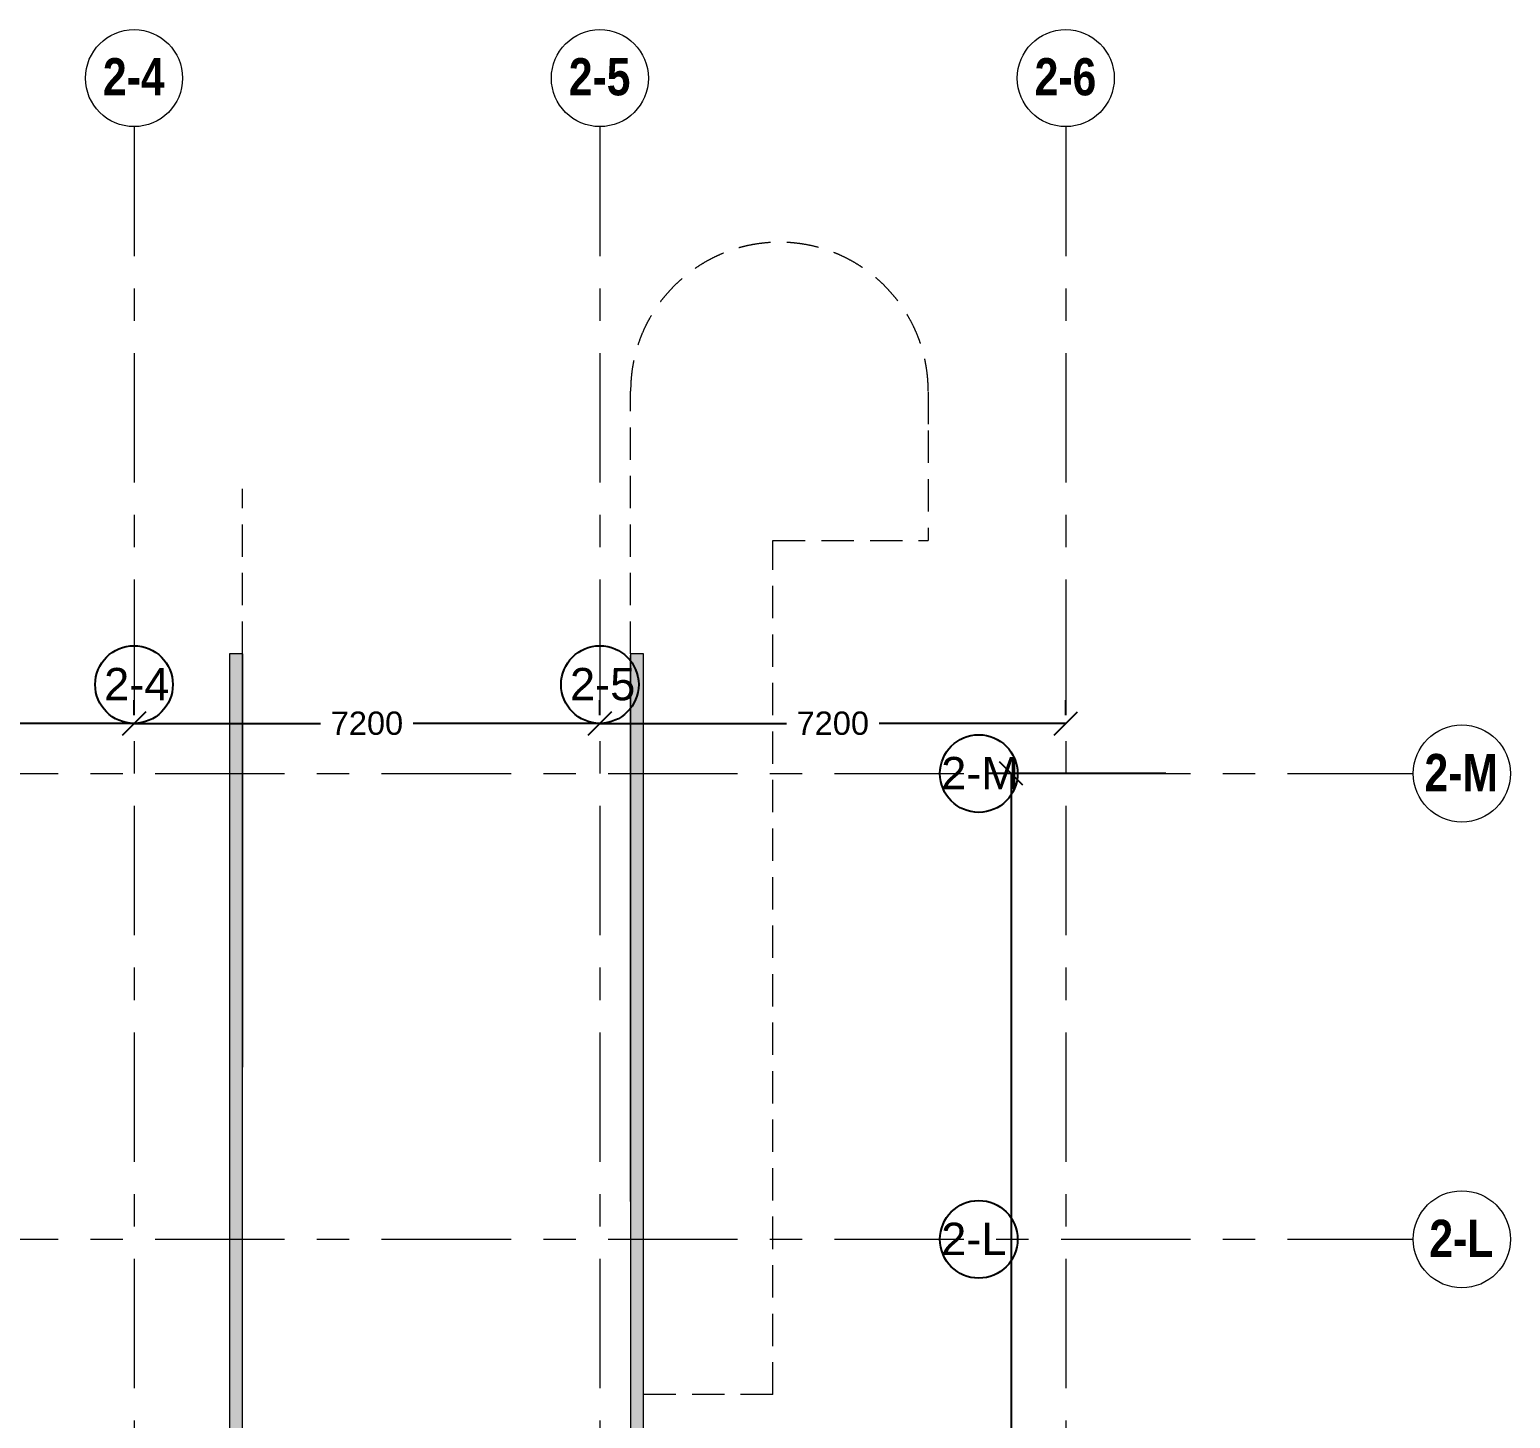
# Model space of a CAD drawing. Header units: millimetres. Extents: x -282761 to 137668, y -273845 to 94451.
# Drawn here: x 12407 to 35294, y -5993 to 15475 of the extents above; entities that cross this region are included whole.
import ezdxf

# ---------------------------------------------------------------- set-up
doc = ezdxf.new("R2010")
doc.units = ezdxf.units.MM
doc.linetypes.add('BLK_2 - 1ST__2ND_STOREY_PLAN-archi clean_11 SEPT 2024$0$IDA - Grid Line', pattern=[3500, 2000, -500, 500, -500])
doc.linetypes.add('BLK_2 - 1ST__2ND_STOREY_PLAN-archi clean_11 SEPT 2024$0$IDA - Hidden 2-1', pattern=[750, 500, -250])
doc.layers.get('Defpoints').update_dxf_attribs({"color": 8})
for name, color, linetype, lineweight in [('BLK_2 - 1ST__2ND_STOREY_PLAN-archi clean_11 SEPT 2024$0$0-1', 8, 'Continuous', 5), ('BLK_2 - 1ST__2ND_STOREY_PLAN-archi clean_11 SEPT 2024$0$1599_DB_A_BLK2_HQ_R21- LINKVIEW_BLK2_1ST STOREY Toilet JOH$0$S-_COLN----_E', 8, 'Continuous', 9), ('BLK_2 - 1ST__2ND_STOREY_PLAN-archi clean_11 SEPT 2024$0$_CATCHMENT_DRAIN', 8, 'Continuous', 0), ('BLK_2 - 1ST__2ND_STOREY_PLAN-archi clean_11 SEPT 2024$0$A-_DETA----_E-1', 8, 'Continuous', 9), ('BLK_2 - 1ST__2ND_STOREY_PLAN-archi clean_11 SEPT 2024$0$A-_DETA----_E-4', 8, 'BLK_2 - 1ST__2ND_STOREY_PLAN-archi clean_11 SEPT 2024$0$IDA - Hidden 2-1', 9), ('BLK_2 - 1ST__2ND_STOREY_PLAN-archi clean_11 SEPT 2024$0$A-_WALL----_E-1', 8, 'Continuous', 18), ('BLK_2 - 1ST__2ND_STOREY_PLAN-archi clean_11 SEPT 2024$0$A-_WALL----_H-1', 8, 'Continuous', 9), ('BLK_2 - 1ST__2ND_STOREY_PLAN-archi clean_11 SEPT 2024$0$S-_ANOTGRID_E', 8, 'Continuous', 9), ('BLK_2 - 1ST__2ND_STOREY_PLAN-archi clean_11 SEPT 2024$0$S-_ANOTGRID_E-1', 8, 'BLK_2 - 1ST__2ND_STOREY_PLAN-archi clean_11 SEPT 2024$0$IDA - Grid Line', 9)]:
    doc.layers.add(name, color=color, linetype=linetype, lineweight=lineweight)
doc.layers.add('DIM', color=8, linetype='Continuous')
doc.styles.add('BLK_2 - 1ST__2ND_STOREY_PLAN-archi clean_11 SEPT 2024$0$Arial Narrow_B', font='ARIALNB.TTF', dxfattribs={"height": 575})
doc.styles.get("Standard").update_dxf_attribs({"font": 'arial.ttf'})
doc.dimstyles.new('DIM 200', dxfattribs={"dimscale": 2000, "dimtxt": 0.18, "dimasz": 0.18, "dimexe": 0.18, "dimexo": 0.0625, "dimgap": 0.09, "dimtad": 0, "dimtih": 1, "dimtoh": 1, "dimdec": 0, "dimzin": 0, "dimdsep": 46, "dimtxsty": 'Standard', "dimblk": 'OBLIQUE', "dimcen": 0.09, "dimadec": 0, "dimazin": 0, "dimtfac": 1, "dimtdec": 0, "dimtofl": 0, "dimtmove": 0, "dimatfit": 3, "dimfxl": 1, "dimtolj": 1, "dimtzin": 0, "dimarcsym": 0})
pattern_1 = [(0, (0, 0), (635, 635), [79.375, -555.625]), (90, (0, 0), (-635, 635), [79.375, -555.625]), (135, (79.38, 0), (-635.0003, 0), [112.253, -785.772]), (0, (79.4, 357.2), (635, 635), [79.375, -555.625]), (45, (119.06, 317.5), (0, 635.0003), [56.127, -841.899]), (135, (119.06, 317.5), (-635.0003, 0), [56.127, -841.899]), (0, (317.5, 515.94), (635, 635), [112.253, -522.747]), (45, (317.5, 515.94), (0, 635.0003), [79.375, -818.651]), (135, (429.75, 515.94), (-635.0003, 0), [79.375, -818.651]), (90, (436.56, 158.75), (-635, 635), [79.375, -555.625]), (45, (436.56, 158.75), (0, 635.0003), [56.127, -841.899]), (135, (476.25, 198.44), (-635.0003, 0), [56.127, -841.899]), (0, (79.4, 158.75), (635, 635), [39.687, -531.812]), (0, (555.6, 317.5), (635, 635), [39.687, -531.812]), (90, (357.2, 396.9), (-635, 635), [39.687, -531.812]), (135, (436.56, 39.7), (-635.0003, 0), [56.127, -841.899]), (135, (158.75, 476.25), (-635.0003, 0), [56.127, -841.899]), (45, (297.66, 208.36), (0, 635.0003), [56.127, -841.899]), (90, (218.3, 79.4), (-635, 635), [9.922, -625.078]), (90, (248.05, 347.27), (-635, 635), [9.922, -625.078]), (90, (545.7, 456.4), (-635, 635), [9.922, -625.078]), (90, (555.6, 119.06), (-635, 635), [9.922, -625.078])]
pattern_2 = [(0, (-131307.1, -42727.7), (635, 635), [79.375, -555.625]), (90, (-131307.1, -42727.7), (-635, 635), [79.375, -555.625]), (135, (-131227.7, -42727.7), (-635, 0), [112.253, -785.772]), (0, (-131227.7, -42370.5), (635, 635), [79.375, -555.625]), (45, (-131188, -42410.2), (0, 635), [56.127, -841.899]), (135, (-131188, -42410.2), (-635, 0), [56.127, -841.899]), (0, (-130989.6, -42211.8), (635, 635), [112.253, -522.747]), (45, (-130989.6, -42211.8), (0, 635), [79.375, -818.651]), (135, (-130877.33, -42211.8), (-635, 0), [79.375, -818.651]), (90, (-130870.5, -42568.96), (-635, 635), [79.375, -555.625]), (45, (-130870.5, -42568.96), (0, 635), [56.127, -841.899]), (135, (-130830.83, -42529.3), (-635, 0), [56.127, -841.899]), (0, (-131227.7, -42568.96), (635, 635), [39.687, -531.812]), (0, (-130751.46, -42410.2), (635, 635), [39.687, -531.812]), (90, (-130949.9, -42330.84), (-635, 635), [39.687, -531.813]), (135, (-130870.5, -42688.03), (-635, 0), [56.127, -841.899]), (135, (-131148.33, -42251.46), (-635, 0), [56.127, -841.899]), (45, (-131009.43, -42519.36), (0, 635), [56.127, -841.899]), (90, (-131088.8, -42648.34), (-635, 635), [9.922, -625.078]), (90, (-131059.03, -42380.45), (-635, 635), [9.922, -625.078]), (90, (-130761.4, -42271.3), (-635, 635), [9.922, -625.078]), (90, (-130751.46, -42608.65), (-635, 635), [9.922, -625.078])]

# ---------------------------------------------------------------- blocks, each defined once
blk = doc.blocks.new('_Oblique')
at = {"color": 0, "linetype": 'ByBlock', "lineweight": -2}
blk.add_line((-0.5, -0.5), (0.5, 0.5), dxfattribs=at)
blk = doc.blocks.new('*D7')
at = {"layer": 'Defpoints', "color": 0, "transparency": 16777216}
for p in [(27577, 3975), (30093, 3975), (30093, -75225)]:
    blk.add_point(p, dxfattribs=at)
at = {"layer": 'DIM', "color": 0, "lineweight": -2, "transparency": 16777216}
for p, q in [((29968, 3975), (27217, 3975)), ((27577, 3975), (27577, -34573)), ((27577, -75225), (27577, -35301)), ((29968, -75225), (27217, -75225))]:
    blk.add_line(p, q, dxfattribs=at)
at = {"layer": 'DIM', "color": 0, "lineweight": -2, "transparency": 16777216, "xscale": 360, "yscale": 360, "zscale": 360}
for p, rotation in [((27577, 3975), 90), ((27577, -75225), 270)]:
    blk.add_blockref('_Oblique', p, dxfattribs=dict(at, rotation=rotation))
at = {"layer": 'DIM', "color": 0, "transparency": 16777216, "insert": (27577, -34937), "char_height": 360, "attachment_point": 5}
blk.add_mtext('\\A1;79200', dxfattribs=at)
blk = doc.blocks.new('*D110')
at = {"layer": 'Defpoints', "color": 0, "transparency": 16777216}
for p in [(6821, 4751), (14021, 4751), (14021, 4751)]:
    blk.add_point(p, dxfattribs=at)
at = {"layer": 'DIM', "color": 0, "lineweight": -2, "transparency": 16777216}
for p, q in [((6821, 4876), (6821, 5111)), ((14021, 4876), (14021, 5111)), ((6821, 4751), (9705, 4751)), ((14021, 4751), (11136, 4751))]:
    blk.add_line(p, q, dxfattribs=at)
at = {"layer": 'DIM', "color": 0, "lineweight": -2, "transparency": 16777216, "xscale": 360, "yscale": 360, "zscale": 360, "rotation": 180}
blk.add_blockref('_Oblique', (6821, 4751), dxfattribs=at)
at = {"layer": 'DIM', "color": 0, "lineweight": -2, "transparency": 16777216, "xscale": 360, "yscale": 360, "zscale": 360}
blk.add_blockref('_Oblique', (14021, 4751), dxfattribs=at)
at = {"layer": 'DIM', "color": 0, "transparency": 16777216, "insert": (10421, 4751), "char_height": 360, "attachment_point": 5}
blk.add_mtext('\\A1;7200', dxfattribs=at)
blk = doc.blocks.new('*D111')
at = {"layer": 'Defpoints', "color": 0, "transparency": 16777216}
for p in [(14021, 4751), (21221, 4751), (21221, 4751)]:
    blk.add_point(p, dxfattribs=at)
at = {"layer": 'DIM', "color": 0, "lineweight": -2, "transparency": 16777216}
for p, q in [((14021, 4876), (14021, 5111)), ((21221, 4876), (21221, 5111)), ((14021, 4751), (16905, 4751)), ((21221, 4751), (18336, 4751))]:
    blk.add_line(p, q, dxfattribs=at)
at = {"layer": 'DIM', "color": 0, "lineweight": -2, "transparency": 16777216, "xscale": 360, "yscale": 360, "zscale": 360, "rotation": 180}
blk.add_blockref('_Oblique', (14021, 4751), dxfattribs=at)
at = {"layer": 'DIM', "color": 0, "lineweight": -2, "transparency": 16777216, "xscale": 360, "yscale": 360, "zscale": 360}
blk.add_blockref('_Oblique', (21221, 4751), dxfattribs=at)
at = {"layer": 'DIM', "color": 0, "transparency": 16777216, "insert": (17621, 4751), "char_height": 360, "attachment_point": 5}
blk.add_mtext('\\A1;7200', dxfattribs=at)
blk = doc.blocks.new('*D112')
at = {"layer": 'Defpoints', "color": 0, "transparency": 16777216}
for p in [(21221, 4751), (28421, 4751), (28421, 4751)]:
    blk.add_point(p, dxfattribs=at)
at = {"layer": 'DIM', "color": 0, "lineweight": -2, "transparency": 16777216}
for p, q in [((21221, 4876), (21221, 5111)), ((28421, 4876), (28421, 5111)), ((21221, 4751), (24105, 4751)), ((28421, 4751), (25536, 4751))]:
    blk.add_line(p, q, dxfattribs=at)
at = {"layer": 'DIM', "color": 0, "lineweight": -2, "transparency": 16777216, "xscale": 360, "yscale": 360, "zscale": 360, "rotation": 180}
blk.add_blockref('_Oblique', (21221, 4751), dxfattribs=at)
at = {"layer": 'DIM', "color": 0, "lineweight": -2, "transparency": 16777216, "xscale": 360, "yscale": 360, "zscale": 360}
blk.add_blockref('_Oblique', (28421, 4751), dxfattribs=at)
at = {"layer": 'DIM', "color": 0, "transparency": 16777216, "insert": (24821, 4751), "char_height": 360, "attachment_point": 5}
blk.add_mtext('\\A1;7200', dxfattribs=at)
blk = doc.blocks.new('BLK_2 - 1ST__2ND_STOREY_PLAN-archi clean_11 SEPT 2024$0$1599_DB_A_BLK2_HQ_R21_rvt-1-BLK 2 1ST STOREY PLAN')
at = {"layer": 'BLK_2 - 1ST__2ND_STOREY_PLAN-archi clean_11 SEPT 2024$0$A-_WALL----_H-1'}
h = blk.add_hatch(dxfattribs=at)
h.set_pattern_fill('FP_4', color=256, style=0, pattern_type=2)
h.set_pattern_definition(pattern_1)
h.paths.add_polyline_path([(-115611, -57165), (-115611, -36902), (-115811, -36902), (-115811, -57165)])
h = blk.add_hatch(dxfattribs=at)
h.set_pattern_fill('FP_4', color=256, style=0, pattern_type=2)
h.set_pattern_definition(pattern_1)
h.paths.add_polyline_path([(-109411, -57052), (-109411, -36902), (-109611, -36902), (-109611, -57008)])
at = {"layer": 'BLK_2 - 1ST__2ND_STOREY_PLAN-archi clean_11 SEPT 2024$0$A-_WALL----_E-1'}
for p, q in [((-115611, -36902), (-115811, -36902)), ((-115811, -36902), (-115811, -57165)), ((-115611, -57165), (-115611, -36902)), ((-109411, -36902), (-109611, -36902)), ((-109611, -36902), (-109611, -57008)), ((-109411, -57052), (-109411, -36902))]:
    blk.add_line(p, q, dxfattribs=at)
blk = doc.blocks.new('BLK_2 - 1ST__2ND_STOREY_PLAN-archi clean_11 SEPT 2024$0$Grid - 3_0mm Dia-3628821-BLK 2 1ST STOREY PLAN')
at = {"layer": 'BLK_2 - 1ST__2ND_STOREY_PLAN-archi clean_11 SEPT 2024$0$S-_ANOTGRID_E'}
blk.add_circle((0, 0), 3, dxfattribs=at)
blk = doc.blocks.new('BLK_2 - 1ST__2ND_STOREY_PLAN-archi clean_11 SEPT 2024')
at = {"layer": 'BLK_2 - 1ST__2ND_STOREY_PLAN-archi clean_11 SEPT 2024$0$1599_DB_A_BLK2_HQ_R21- LINKVIEW_BLK2_1ST STOREY Toilet JOH$0$S-_COLN----_E'}
h = blk.add_hatch(dxfattribs=at)
h.set_pattern_fill('FP_3', color=256, style=0, pattern_type=2)
h.set_pattern_definition(pattern_2)
h.paths.add_polyline_path([(-115811, -57165), (-115611, -57165), (-115611, -36902), (-115811, -36902), (-115811, -55903)], flags=0)
h = blk.add_hatch(dxfattribs=at)
h.set_pattern_fill('FP_3', color=256, style=0, pattern_type=2)
h.set_pattern_definition(pattern_2)
h.paths.add_polyline_path([(-109411, -57052), (-109411, -36902), (-109611, -36902), (-109611, -57008)], flags=0)
for p, q in [((-115811, -36902), (-115811, -57165)), ((-115611, -57165), (-115611, -36902)), ((-109611, -36902), (-109611, -57008)), ((-109411, -36902), (-109611, -36902)), ((-109411, -57052), (-109411, -36902))]:
    blk.add_line(p, q, dxfattribs=at)
at = {"layer": 'BLK_2 - 1ST__2ND_STOREY_PLAN-archi clean_11 SEPT 2024$0$A-_DETA----_E-1'}
for p, q in [((-115611, -36902), (-115611, -43291)), ((-109611, -45366), (-109611, -36927))]:
    blk.add_line(p, q, dxfattribs=at)
at = {"layer": 'BLK_2 - 1ST__2ND_STOREY_PLAN-archi clean_11 SEPT 2024$0$A-_DETA----_E-4'}
for p, q in [((-109611, -36902), (-109611, -32840)), ((-105011, -32852), (-105011, -33452)), ((-105011, -33452), (-105011, -35152)), ((-115611, -36902), (-115611, -34352)), ((-107411, -35152), (-105011, -35152)), ((-107411, -48352), (-107411, -35152)), ((-107411, -48352), (-109411, -48352))]:
    blk.add_line(p, q, dxfattribs=at)
blk.add_arc((-107311, -32840), 2300, 360, 180, dxfattribs=at)
at = {"layer": 'BLK_2 - 1ST__2ND_STOREY_PLAN-archi clean_11 SEPT 2024$0$S-_ANOTGRID_E-1'}
for p, q in [((-117286, -28753), (-117286, -124071)), ((-110086, -28753), (-110086, -124071)), ((-102886, -28753), (-102886, -122559)), ((-102886, -28753), (-102886, -122559)), ((-102886, -28753), (-102886, -122559)), ((-141459, -38752), (-97514, -38752)), ((-141459, -38752), (-97514, -38752)), ((-141459, -38752), (-97514, -38752)), ((-141459, -45952), (-97514, -45952))]:
    blk.add_line(p, q, dxfattribs=at)
at = {"layer": 'BLK_2 - 1ST__2ND_STOREY_PLAN-archi clean_11 SEPT 2024$0$0-1'}
blk.add_blockref('BLK_2 - 1ST__2ND_STOREY_PLAN-archi clean_11 SEPT 2024$0$1599_DB_A_BLK2_HQ_R21_rvt-1-BLK 2 1ST STOREY PLAN', (0, 0), dxfattribs=at)
at = {"layer": 'BLK_2 - 1ST__2ND_STOREY_PLAN-archi clean_11 SEPT 2024$0$S-_ANOTGRID_E', "xscale": 249.9999999999999, "yscale": 249.9999999999999, "zscale": 249.9999999999999}
for p, rotation in [((-117286, -28003), 180), ((-110086, -28003), 180), ((-102886, -28003), 180), ((-102886, -28003), 180), ((-102886, -28003), 180), ((-96764, -38752), 269.9999999999989), ((-96764, -38752), 269.9999999999989), ((-96764, -38752), 269.9999999999989), ((-96764, -45952), 269.9999999999989)]:
    blk.add_blockref('BLK_2 - 1ST__2ND_STOREY_PLAN-archi clean_11 SEPT 2024$0$Grid - 3_0mm Dia-3628821-BLK 2 1ST STOREY PLAN', p, dxfattribs=dict(at, rotation=rotation))
at = {"layer": 'BLK_2 - 1ST__2ND_STOREY_PLAN-archi clean_11 SEPT 2024$0$S-_ANOTGRID_E', "char_height": 575, "attachment_point": 1, "style": 'BLK_2 - 1ST__2ND_STOREY_PLAN-archi clean_11 SEPT 2024$0$Arial Narrow_B'}
for s, insert, width in [('2-4', (-117766, -27694), 1142.4), ('2-5', (-110566, -27694), 1142.4), ('2-6', (-103366, -27694), 1142.4), ('2-6', (-103366, -27694), 1142.4), ('2-6', (-103366, -27694), 1142.4), ('2-M', (-97341, -38450), 1362.87), ('2-M', (-97341, -38450), 1362.87), ('2-M', (-97341, -38450), 1362.87), ('2-L', (-97266, -45650), 1182.49)]:
    blk.add_mtext(s, dxfattribs=dict(at, insert=insert, width=width))

msp = doc.modelspace()

# ---------------------------------------------------------------- linework, layer by layer
for centre in [(14020.7, 5350.9), (21220.7, 5350.9), (27077.1, 3975.3), (27077.1, -3224.7)]:
    msp.add_circle(centre, 600)

# ---------------------------------------------------------------- block references
at = {"layer": 'BLK_2 - 1ST__2ND_STOREY_PLAN-archi clean_11 SEPT 2024$0$_CATCHMENT_DRAIN'}
msp.add_blockref('BLK_2 - 1ST__2ND_STOREY_PLAN-archi clean_11 SEPT 2024', (131307.1, 42727.7), dxfattribs=at)

# ---------------------------------------------------------------- texts
for s, p in [('2-4', (13559.1, 5107.4)), ('2-5', (20759.1, 5107.4)), ('2-M', (26496.3, 3731.9)), ('2-L', (26496.3, -3468.1))]:
    msp.add_text(s, height=500).set_placement(p)

# ---------------------------------------------------------------- dimensions: what is measured, and where the dimension line sits
at = {"layer": 'DIM'}
for base, p1, p2, picture, middle in [((14020.7, 4750.9), (6820.7, 4750.9), (14020.7, 4750.9), '*D110', (10420.7, 4750.9)), ((21220.7, 4750.9), (14020.7, 4750.9), (21220.7, 4750.9), '*D111', (17620.7, 4750.9)), ((28420.7, 4750.9), (21220.7, 4750.9), (28420.7, 4750.9), '*D112', (24820.7, 4750.9))]:
    dim = msp.add_linear_dim(base=base, p1=p1, p2=p2, dimstyle='DIM 200', override={"dimtmove": 1}, dxfattribs=at)
    dim.commit()
    dim.dimension.update_dxf_attribs({"geometry": picture, "text_midpoint": middle})
dim = msp.add_linear_dim(base=(27576.5, 3975.3), p1=(30093.2, -75224.7), p2=(30093.2, 3975.3), angle=90, dimstyle='DIM 200', dxfattribs=at)
dim.commit()
dim.dimension.update_dxf_attribs({"geometry": '*D7', "text_midpoint": (27576.5, -34937.2), "dimtype": 160})

doc.saveas('drawing.dxf')
